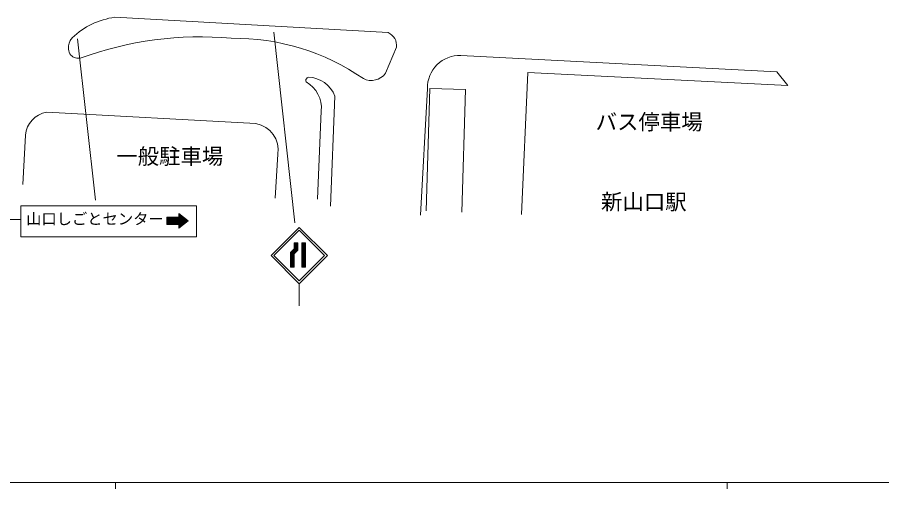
# Model space of a CAD drawing. Units: millimetres, scale not verified. Extents: x 40000 to 680000, y 20000 to 380000.
# Drawn here: x 151931 to 293280, y 204000 to 281057 of the extents above; entities that cross this region are included whole.
import ezdxf
from ezdxf.enums import TextEntityAlignment as Align

# ---------------------------------------------------------------- set-up
doc = ezdxf.new("R2010")
doc.units = ezdxf.units.MM
doc.header["$LTSCALE"] = 1000
for name, color, linetype, lineweight in [('M-BGD', 7, 'Continuous', 13), ('M-STR-STRC', 7, 'Continuous', 13), ('M-TTL-BAND', 7, 'Continuous', 13)]:
    doc.layers.add(name, color=color, linetype=linetype, lineweight=lineweight)
doc.layers.add('M-BGD-HTXT', color=7, linetype='Continuous')
doc.styles.add('ＭＳ ゴシック', font='')
doc.styles.get('ＭＳ ゴシック').set_extended_font_data('MS Gothic')

msp = doc.modelspace()

# ---------------------------------------------------------------- linework, layer by layer
at = {"layer": 'M-BGD'}
for p, q in [((167897, 281057), (212556, 278557)), ((213961, 276158), (212128, 271901)), ((224447, 274818), (276128, 272124)), ((235406, 272012), (234393, 248796)), ((277918, 269882), (235406, 272012)), ((276128, 272124), (277918, 269882)), ((218986, 269422), (217879, 248698)), ((219387, 269428), (218763, 249404)), ((225228, 269246), (219387, 269428)), ((224604, 249222), (225228, 269246)), ((203853, 268150), (203164, 250211)), ((201638, 265745), (201014, 251336)), ((156737, 265527), (190951, 263674)), ((152837, 253736), (153298, 261782)), ((194553, 258657), (194077, 251488))]:
    msp.add_line(p, q, dxfattribs=at)
for centre, radius, start, end in [((169508, 268728), 12434, 97.44329, 133.79291), ((211582, 276376), 2388, 354.77093, 65.94044), ((181798, 221255), 56598, 84.79787, 110.25763), ((187399, 240458), 37165, 55.37495, 90.72439), ((224277, 269530), 5291, 88.1553, 181.16396), ((209816, 273600), 2870, 243.08743, 323.69757), ((196762, 266208), 4898, 354.56552, 60.93888), ((199402, 266531), 4736, 19.9963, 88.40248), ((157368, 261495), 4081, 98.89541, 175.97789), ((190165, 259308), 4436, 351.56386, 79.80004)]:
    msp.add_arc(centre, radius, start, end, dxfattribs=at)
for points, knots in [([(162201, 274352), (161786, 274347), (161566, 274335), (161218, 274508), (160910, 274661), (160731, 274789), (160549, 275081), (160333, 275429), (160320, 275694), (160320, 276104), (160320, 276503), (160352, 276745), (160521, 277107), (160637, 277358), (160707, 277464), (160903, 277703)], [0, 0, 0, 0, 1, 1, 1, 2, 2, 2, 3, 3, 3, 4, 4, 4, 5, 5, 5, 5]), ([(199534, 271265), (199384, 271205), (199289, 271155), (199196, 271021), (199077, 270850), (199112, 270695), (199141, 270490)], [0, 0, 0, 0, 1, 1, 1, 2, 2, 2, 2])]:
    msp.add_open_spline(points, degree=3, knots=knots, dxfattribs=at)
at = {"layer": 'M-STR-STRC'}
for p, q in [((193896, 278646), (197333, 247484)), ((161797, 277550), (164731, 251164)), ((152501, 248029), (152501, 250241)), ((152501, 250241), (181243, 250241)), ((181243, 250241), (181243, 245185)), ((178363, 248369), (178363, 248969)), ((179863, 247769), (178363, 248969)), ((178363, 248879), (178413, 248929)), ((179648, 247597), (178363, 248881)), ((178363, 248737), (178492, 248866)), ((178363, 248596), (178570, 248803)), ((150526, 248029), (152501, 248029)), ((152501, 248029), (152501, 245185)), ((178363, 248369), (176363, 248369)), ((176363, 248369), (176363, 247169)), ((176363, 248293), (176439, 248369)), ((176363, 248151), (176580, 248369)), ((176363, 248010), (176722, 248369)), ((176363, 247869), (176863, 248369)), ((176363, 247727), (177005, 248369)), ((176363, 247586), (177146, 248369)), ((176363, 247444), (177287, 248369)), ((176363, 247303), (177429, 248369)), ((177530, 247169), (176363, 248336)), ((177389, 247169), (176363, 248194)), ((177247, 247169), (176363, 248053)), ((177106, 247169), (176363, 247912)), ((176964, 247169), (176363, 247770)), ((176823, 247169), (176363, 247629)), ((176682, 247169), (176363, 247487)), ((176370, 247169), (177570, 248369)), ((177671, 247169), (176471, 248369)), ((176512, 247169), (177712, 248369)), ((177813, 247169), (176613, 248369)), ((176653, 247169), (177853, 248369)), ((177954, 247169), (176754, 248369)), ((176795, 247169), (177995, 248369)), ((178096, 247169), (176896, 248369)), ((176936, 247169), (178136, 248369)), ((178237, 247169), (177037, 248369)), ((177077, 247169), (178277, 248369)), ((178705, 246842), (177179, 248369)), ((177219, 247169), (178727, 248677)), ((178784, 246905), (177320, 248369)), ((177360, 247169), (178806, 248614)), ((178862, 246968), (177461, 248369)), ((177502, 247169), (178884, 248552)), ((178941, 247031), (177603, 248369)), ((177643, 247169), (178963, 248489)), ((179019, 247094), (177744, 248369)), ((177785, 247169), (179042, 248426)), ((179098, 247157), (177886, 248369)), ((177926, 247169), (179120, 248363)), ((179176, 247219), (178027, 248369)), ((178067, 247169), (179199, 248300)), ((179255, 247282), (178169, 248369)), ((178209, 247169), (179277, 248237)), ((179334, 247345), (178310, 248369)), ((178350, 247169), (179356, 248174)), ((179569, 247534), (178363, 248740)), ((178363, 248454), (178649, 248740)), ((179491, 247471), (178363, 248599)), ((179412, 247408), (178363, 248457)), ((178363, 247040), (179434, 248112)), ((178363, 246899), (179513, 248049)), ((178363, 246757), (179592, 247986)), ((178363, 246616), (179670, 247923)), ((179863, 247769), (178363, 246569)), ((179726, 247659), (178633, 248753)), ((178834, 246946), (179749, 247860)), ((179805, 247722), (179340, 248187)), ((179542, 247512), (179827, 247797)), ((176540, 247169), (176363, 247346)), ((176399, 247169), (176363, 247204)), ((176363, 247169), (178363, 247169)), ((178363, 247169), (178363, 246569)), ((178626, 246780), (178363, 247043)), ((178548, 246717), (178363, 246901)), ((178469, 246654), (178363, 246760)), ((178391, 246591), (178363, 246619)), ((198039, 246697), (193443, 242101)), ((198039, 246238), (193902, 242101)), ((202635, 242101), (198039, 246697)), ((202175, 242101), (198039, 246238)), ((181243, 245185), (152501, 245185)), ((196627, 242529), (197827, 243729)), ((196627, 242388), (197827, 243588)), ((196627, 242246), (197827, 243446)), ((196627, 242105), (197827, 243305)), ((197227, 243227), (196627, 242627)), ((196627, 241963), (197827, 243163)), ((197549, 242700), (197125, 243124)), ((197620, 242771), (197196, 243195)), ((197227, 243227), (197227, 244202)), ((197227, 244202), (197827, 244202)), ((197227, 244202), (197227, 243227)), ((197227, 244119), (197311, 244202)), ((197227, 243977), (197452, 244202)), ((197227, 243836), (197594, 244202)), ((197227, 243695), (197735, 244202)), ((197827, 243553), (197227, 244153)), ((197227, 243553), (197827, 244153)), ((197827, 243412), (197227, 244012)), ((197227, 243412), (197827, 244012)), ((197827, 243271), (197227, 243871)), ((197227, 243270), (197827, 243870)), ((197827, 243129), (197227, 243729)), ((197827, 242988), (197227, 243588)), ((197762, 242912), (197227, 243446)), ((197691, 242842), (197227, 243305)), ((197827, 243695), (197320, 244202)), ((197827, 243836), (197461, 244202)), ((197827, 243978), (197603, 244202)), ((197827, 244119), (197744, 244202)), ((197827, 244202), (197827, 242978)), ((198480, 244202), (199080, 244202)), ((198480, 240202), (198480, 244202)), ((198480, 244172), (198510, 244202)), ((198480, 244030), (198652, 244202)), ((198480, 243889), (198793, 244202)), ((198480, 243748), (198934, 244202)), ((198480, 243606), (199076, 244202)), ((199080, 243585), (198480, 244185)), ((198480, 243465), (199080, 244065)), ((199080, 243443), (198480, 244043)), ((198480, 243323), (199080, 243923)), ((199080, 243302), (198480, 243902)), ((198480, 243182), (199080, 243782)), ((199080, 243161), (198480, 243761)), ((198480, 243041), (199080, 243641)), ((199080, 243019), (198480, 243619)), ((198480, 242899), (199080, 243499)), ((199080, 242878), (198480, 243478)), ((198480, 242758), (199080, 243358)), ((199080, 242736), (198480, 243336)), ((198480, 242616), (199080, 243216)), ((199080, 242595), (198480, 243195)), ((199080, 243726), (198604, 244202)), ((199080, 243868), (198745, 244202)), ((199080, 244009), (198886, 244202)), ((199080, 244151), (199028, 244202)), ((199080, 244202), (199080, 240202)), ((193443, 242101), (198039, 237505)), ((193902, 242101), (198039, 237964)), ((196627, 241822), (197827, 243022)), ((196627, 240202), (196627, 242627)), ((197227, 241891), (196627, 242491)), ((197227, 241749), (196627, 242349)), ((196627, 241680), (197227, 242280)), ((197227, 241608), (196627, 242208)), ((196627, 241539), (197227, 242139)), ((197227, 241466), (196627, 242066)), ((196627, 241398), (197227, 241998)), ((197227, 241325), (196627, 241925)), ((196627, 241256), (197227, 241856)), ((197227, 241184), (196627, 241784)), ((196627, 241115), (197227, 241715)), ((197227, 242032), (196630, 242629)), ((197227, 242174), (196701, 242700)), ((197227, 242315), (196772, 242771)), ((197267, 242417), (196842, 242842)), ((197337, 242488), (196913, 242912)), ((197408, 242559), (196984, 242983)), ((197479, 242629), (197055, 243054)), ((197827, 242978), (197227, 242378)), ((197227, 240202), (197227, 242378)), ((197227, 242378), (197227, 240202)), ((198039, 237964), (202175, 242101)), ((198039, 237505), (202635, 242101)), ((198480, 242475), (199080, 243075)), ((199080, 242454), (198480, 243054)), ((198480, 242333), (199080, 242933)), ((199080, 242312), (198480, 242912)), ((198480, 242192), (199080, 242792)), ((199080, 242171), (198480, 242771)), ((198480, 242051), (199080, 242651)), ((199080, 242029), (198480, 242629)), ((198480, 241909), (199080, 242509)), ((199080, 241888), (198480, 242488)), ((198480, 241768), (199080, 242368)), ((199080, 241746), (198480, 242346)), ((198480, 241626), (199080, 242226)), ((199080, 241605), (198480, 242205)), ((198480, 241485), (199080, 242085)), ((199080, 241464), (198480, 242064)), ((198480, 241343), (199080, 241943)), ((199080, 241322), (198480, 241922)), ((198480, 241202), (199080, 241802)), ((199080, 241181), (198480, 241781)), ((197227, 241042), (196627, 241642)), ((196627, 240973), (197227, 241573)), ((197227, 240901), (196627, 241501)), ((196627, 240832), (197227, 241432)), ((197227, 240759), (196627, 241359)), ((196627, 240690), (197227, 241290)), ((197227, 240618), (196627, 241218)), ((196627, 240549), (197227, 241149)), ((197227, 240477), (196627, 241077)), ((196627, 240408), (197227, 241008)), ((197227, 240335), (196627, 240935)), ((196627, 240266), (197227, 240866)), ((197219, 240202), (196627, 240794)), ((197077, 240202), (196627, 240652)), ((196936, 240202), (196627, 240511)), ((196795, 240202), (196627, 240369)), ((196705, 240202), (197227, 240725)), ((196847, 240202), (197227, 240583)), ((196988, 240202), (197227, 240442)), ((197129, 240202), (197227, 240301)), ((198480, 241061), (199080, 241661)), ((199080, 241039), (198480, 241639)), ((198480, 240919), (199080, 241519)), ((199080, 240898), (198480, 241498)), ((198480, 240778), (199080, 241378)), ((199080, 240756), (198480, 241356)), ((198480, 240636), (199080, 241236)), ((199080, 240615), (198480, 241215)), ((198480, 240495), (199080, 241095)), ((199080, 240474), (198480, 241074)), ((198480, 240354), (199080, 240954)), ((199080, 240332), (198480, 240932)), ((198480, 240212), (199080, 240812)), ((199068, 240202), (198480, 240791)), ((198927, 240202), (198480, 240649)), ((198785, 240202), (198480, 240508)), ((198644, 240202), (198480, 240367)), ((198611, 240202), (199080, 240671)), ((198753, 240202), (199080, 240529)), ((198894, 240202), (199080, 240388)), ((196653, 240202), (196627, 240228)), ((197227, 240202), (196627, 240202)), ((198502, 240202), (198480, 240225)), ((199080, 240202), (198480, 240202)), ((199036, 240202), (199080, 240246)), ((198039, 237505), (198039, 233881))]:
    msp.add_line(p, q, dxfattribs=at)
at = {"layer": 'M-TTL-BAND'}
for p, q in [((40000, 205000), (579000, 205000)), ((168000, 205000), (168000, 204000)), ((268000, 205000), (268000, 204000))]:
    msp.add_line(p, q, dxfattribs=at)

# ---------------------------------------------------------------- texts
at = {"layer": 'M-BGD-HTXT', "style": 'ＭＳ ゴシック'}
for s, p in [('バス停車場', (246506, 261899)), ('一般駐車場', (168117, 256280)), ('新山口駅', (247376, 248838))]:
    msp.add_text(s, height=2566, dxfattribs=at).set_placement(p, align=Align.BOTTOM_LEFT)
at = {"layer": 'M-STR-STRC', "style": 'ＭＳ ゴシック'}
msp.add_text('山口しごとセンター', height=1833, dxfattribs=at).set_placement((153371, 246644), align=Align.BOTTOM_LEFT)

doc.saveas('drawing.dxf')
